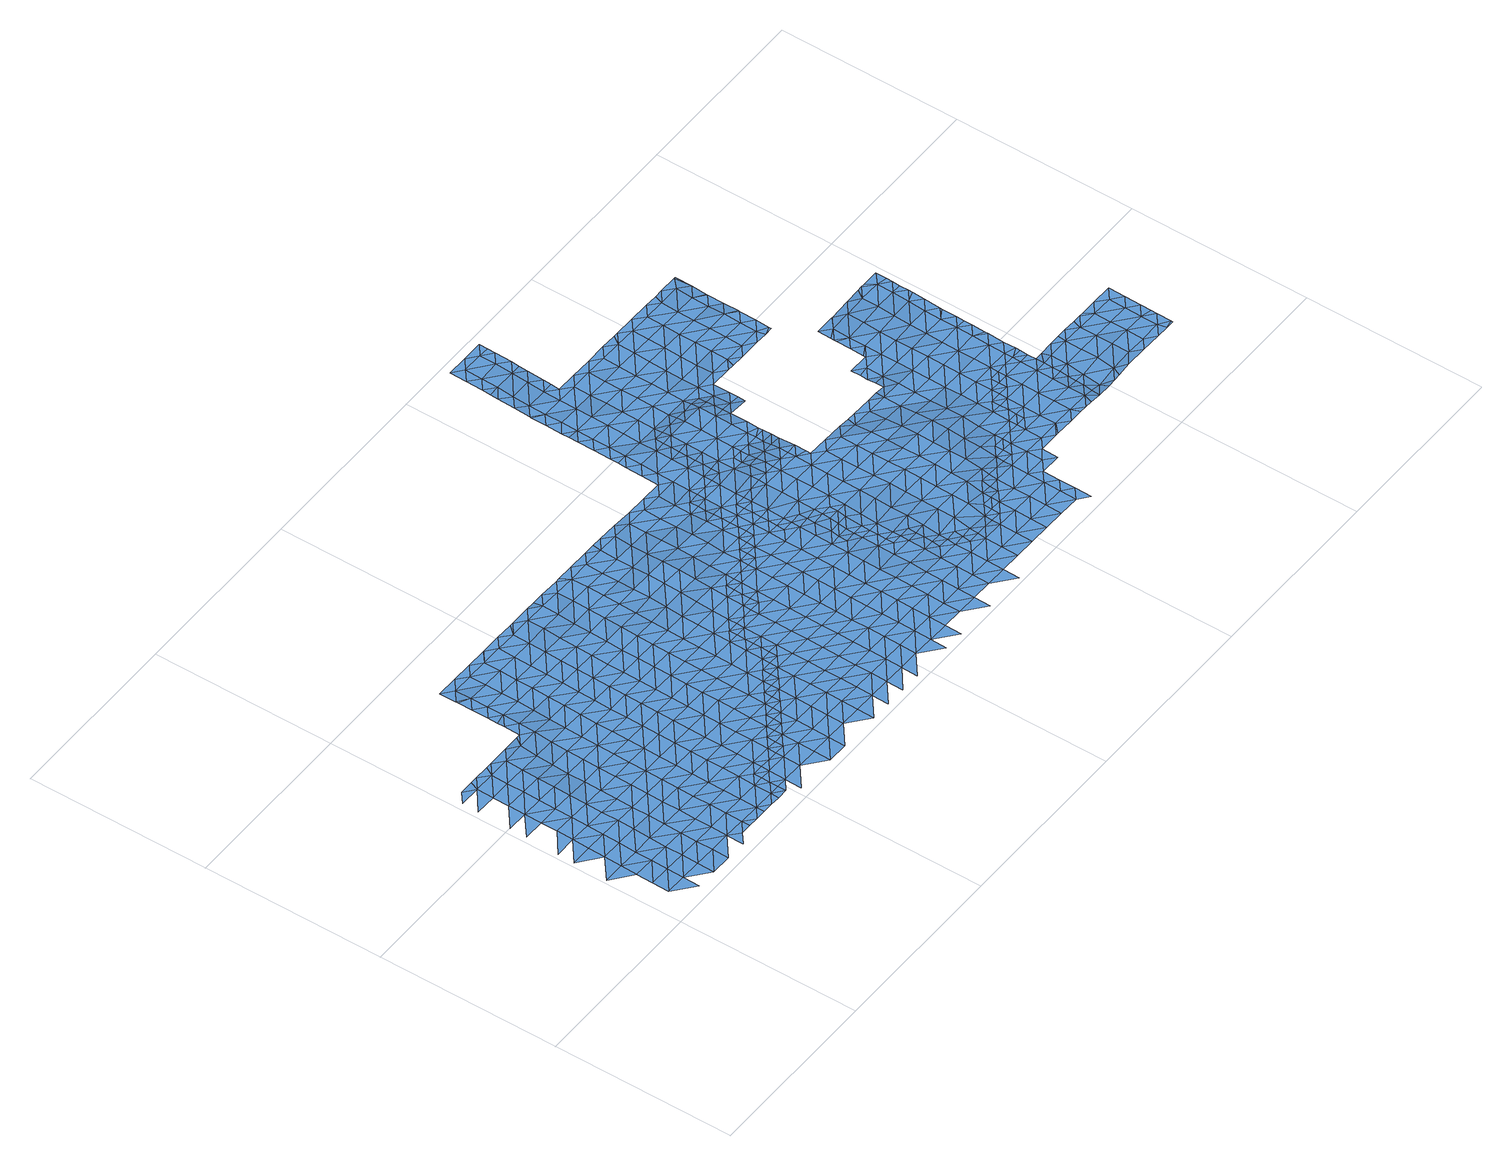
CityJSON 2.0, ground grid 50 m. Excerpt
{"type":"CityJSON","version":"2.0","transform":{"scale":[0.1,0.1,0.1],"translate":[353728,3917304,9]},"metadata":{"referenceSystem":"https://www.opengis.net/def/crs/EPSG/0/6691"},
"CityObjects":{
"waterbody1":{"type":"WaterBody","attributes":{"name":"8","class":"1140","function":"1","WaterBodyRiverFloodingRiskAttribute.description":"4","WaterBodyRiverFloodingRiskAttribute.rankOrg":"1","WaterBodyRiverFloodingRiskAttribute.adminType":"2","WaterBodyRiverFloodingRiskAttribute.scale":"L1"},"geometry":[{"type":"MultiSurface","lod":"1","boundaries":[[[0,1,2]],[[3,4,2]],[[5,6,7]],[[4,0,2]],[[5,7,8]],[[1,9,6]],[[0,9,1]],[[6,9,7]],[[10,8,11]],[[12,10,11]],[[13,8,7]],[[14,7,9]],[[15,11,8]],[[16,12,17]],[[4,18,0]],[[13,7,14]],[[19,4,20]],[[0,21,9]],[[18,4,19]],[[18,21,0]],[[15,8,13]],[[12,11,15]],[[22,17,12]],[[23,24,25]],[[14,9,21]],[[26,19,20]],[[22,24,17]],[[27,12,15]],[[28,25,29]],[[21,30,14]],[[14,31,13]],[[22,12,27]],[[19,32,18]],[[24,33,25]],[[13,34,15]],[[20,35,26]],[[36,21,18]],[[14,30,31]],[[37,38,39]],[[24,22,33]],[[40,41,37]],[[25,42,29]],[[27,15,34]],[[19,26,32]],[[43,42,25]],[[13,31,34]],[[43,25,33]],[[34,44,27]],[[27,45,22]],[[29,46,39]],[[30,21,36]],[[47,40,37]],[[44,45,27]],[[18,32,36]],[[42,46,29]],[[35,48,26]],[[30,49,31]],[[22,50,33]],[[39,51,37]],[[26,48,32]],[[52,43,33]],[[30,36,53]],[[47,37,54]],[[50,22,45]],[[50,52,33]],[[30,53,49]],[[51,39,46]],[[34,55,44]],[[34,31,55]],[[54,37,51]],[[43,56,42]],[[36,32,57]],[[55,31,49]],[[58,45,44]],[[52,56,43]],[[36,59,53]],[[32,48,57]],[[60,48,61]],[[55,58,44]],[[42,62,46]],[[56,62,42]],[[54,51,63]],[[36,57,59]],[[46,64,51]],[[65,66,53]],[[67,55,49]],[[68,45,58]],[[69,48,60]],[[48,70,57]],[[53,59,65]],[[49,53,66]],[[50,45,71]],[[63,51,72]],[[50,73,52]],[[69,70,48]],[[66,67,49]],[[74,69,60]],[[64,46,62]],[[51,64,72]],[[45,68,71]],[[55,75,58]],[[76,65,59]],[[73,50,71]],[[56,52,73]],[[59,57,76]],[[56,77,62]],[[73,77,56]],[[74,78,69]],[[75,55,67]],[[68,58,75]],[[57,70,76]],[[79,71,68]],[[76,80,65]],[[65,81,66]],[[62,82,64]],[[72,64,83]],[[84,79,68]],[[69,85,70]],[[84,68,75]],[[82,62,77]],[[66,86,67]],[[82,87,64]],[[88,76,70]],[[69,78,85]],[[81,86,66]],[[65,80,81]],[[64,87,83]],[[67,89,75]],[[73,71,90]],[[85,78,91]],[[88,70,85]],[[90,71,79]],[[90,92,73]],[[76,93,80]],[[77,73,92]],[[77,94,82]],[[91,95,85]],[[96,81,80]],[[89,67,86]],[[84,75,89]],[[93,76,88]],[[92,94,77]],[[93,96,80]],[[83,87,97]],[[82,98,87]],[[79,84,99]],[[100,88,85]],[[81,101,86]],[[96,101,81]],[[84,89,99]],[[98,102,87]],[[97,87,102]],[[103,100,85]],[[85,95,103]],[[104,89,86]],[[105,106,79]],[[98,82,94]],[[105,79,99]],[[88,107,93]],[[90,106,92]],[[90,79,106]],[[95,108,103]],[[107,96,93]],[[104,86,101]],[[92,109,94]],[[98,110,102]],[[89,111,99]],[[108,112,103]],[[107,88,100]],[[113,102,110]],[[111,105,99]],[[114,101,96]],[[115,98,94]],[[116,89,104]],[[113,117,118]],[[109,92,106]],[[119,100,103]],[[110,117,113]],[[120,119,103]],[[118,117,121]],[[120,103,112]],[[122,114,96]],[[122,96,107]],[[123,104,101]],[[89,116,111]],[[115,94,109]],[[119,124,100]],[[98,125,110]],[[121,126,127]],[[115,125,98]],[[124,128,100]],[[114,123,101]],[[106,105,129]],[[107,100,128]],[[121,117,126]],[[130,109,106]],[[110,131,117]],[[105,111,129]],[[129,132,106]],[[127,133,134]],[[134,133,135]],[[127,126,133]],[[131,110,125]],[[116,104,136]],[[137,138,135]],[[116,139,111]],[[117,140,126]],[[131,140,117]],[[122,107,141]],[[136,104,123]],[[107,128,141]],[[137,135,133]],[[136,139,116]],[[130,106,132]],[[122,142,114]],[[143,141,128]],[[144,133,126]],[[141,142,122]],[[145,125,115]],[[115,109,146]],[[139,147,111]],[[147,132,129]],[[146,109,130]],[[114,148,123]],[[149,138,137]],[[150,131,125]],[[144,126,140]],[[129,111,147]],[[133,151,137]],[[143,152,141]],[[145,115,146]],[[145,150,125]],[[132,153,130]],[[114,142,148]],[[148,154,123]],[[151,133,144]],[[155,149,137]],[[131,156,140]],[[136,123,154]],[[152,157,141]],[[158,142,141]],[[159,146,130]],[[136,160,139]],[[132,147,153]],[[155,137,151]],[[158,148,142]],[[156,131,150]],[[146,161,145]],[[136,154,162]],[[139,163,147]],[[130,153,159]],[[159,161,146]],[[157,152,164]],[[144,140,165]],[[144,166,151]],[[158,141,157]],[[160,163,139]],[[136,162,160]],[[165,140,156]],[[165,166,144]],[[145,167,150]],[[161,167,145]],[[164,168,157]],[[149,155,169]],[[163,170,147]],[[171,156,150]],[[155,151,166]],[[148,158,172]],[[154,148,173]],[[168,174,157]],[[154,175,162]],[[176,158,157]],[[153,147,170]],[[153,177,159]],[[174,176,157]],[[166,178,155]],[[173,148,172]],[[173,175,154]],[[162,175,160]],[[179,161,159]],[[171,150,167]],[[169,155,178]],[[180,172,158]],[[177,153,170]],[[165,156,181]],[[160,182,163]],[[180,158,176]],[[181,156,171]],[[161,183,167]],[[165,184,166]],[[185,170,163]],[[179,159,177]],[[172,186,173]],[[182,160,175]],[[187,184,165]],[[188,169,178]],[[187,165,181]],[[166,184,178]],[[167,189,171]],[[176,190,180]],[[191,177,170]],[[186,172,180]],[[183,161,179]],[[183,189,167]],[[185,163,182]],[[186,192,173]],[[173,193,175]],[[194,181,171]],[[184,195,178]],[[190,196,180]],[[192,193,173]],[[188,178,197]],[[175,198,182]],[[199,186,180]],[[170,185,191]],[[197,178,195]],[[200,199,180]],[[180,196,200]],[[179,177,201]],[[202,183,179]],[[194,171,189]],[[203,185,182]],[[177,191,201]],[[187,181,204]],[[187,205,184]],[[175,193,198]],[[204,181,194]],[[204,205,187]],[[205,195,184]],[[206,197,195]],[[202,179,201]],[[207,186,199]],[[185,208,191]],[[192,186,207]],[[203,182,198]],[[209,210,183]],[[192,211,193]],[[212,201,191]],[[209,183,202]],[[213,194,189]],[[189,183,210]],[[214,206,195]],[[199,215,207]],[[208,185,203]],[[208,212,191]],[[193,216,198]],[[217,202,201]],[[192,207,211]],[[194,213,204]],[[214,195,205]],[[215,218,207]],[[219,203,198]],[[212,217,201]],[[213,189,210]],[[193,211,216]],[[218,220,207]],[[202,221,209]],[[220,222,207]],[[204,223,205]],[[224,208,203]],[[217,221,202]],[[211,207,222]],[[225,206,214]],[[219,198,216]],[[226,223,204]],[[226,204,213]],[[205,227,214]],[[210,209,221]],[[224,203,219]],[[223,227,205]],[[228,212,208]],[[211,229,216]],[[210,230,213]],[[225,214,231]],[[211,222,232]],[[233,228,208]],[[216,229,219]],[[230,210,221]],[[208,224,233]],[[212,234,217]],[[231,214,227]],[[222,235,232]],[[211,232,229]],[[226,213,236]],[[219,237,224]],[[213,230,236]],[[235,238,232]],[[234,212,228]],[[223,226,239]],[[224,240,233]],[[241,231,227]],[[219,229,237]],[[223,242,227]],[[221,217,243]],[[226,236,239]],[[239,242,223]],[[244,245,232]],[[244,232,238]],[[246,228,233]],[[243,217,234]],[[229,232,245]],[[240,224,237]],[[247,236,230]],[[230,221,248]],[[249,241,227]],[[250,234,228]],[[221,243,248]],[[233,240,246]],[[246,250,228]],[[227,242,249]],[[251,252,229]],[[229,245,251]],[[234,253,243]],[[230,248,247]],[[237,229,252]],[[239,236,254]],[[255,241,249]],[[239,256,242]],[[245,257,251]],[[252,258,237]],[[254,236,247]],[[240,237,258]],[[240,259,246]],[[234,250,253]],[[242,260,249]],[[257,261,251]],[[258,259,240]],[[248,243,262]],[[256,239,254]],[[256,260,242]],[[255,249,263]],[[243,253,262]],[[264,265,251]],[[250,246,259]],[[251,261,264]],[[247,248,266]],[[252,251,265]],[[249,260,263]],[[267,253,250]],[[268,258,252]],[[248,262,266]],[[269,268,252]],[[270,267,250]],[[252,265,269]],[[254,247,271]],[[270,250,259]],[[272,262,253]],[[271,247,266]],[[268,273,258]],[[254,274,256]],[[273,275,258]],[[258,275,259]],[[276,263,260]],[[254,271,277]],[[256,278,260]],[[266,262,272]],[[275,279,259]],[[253,267,272]],[[254,277,274]],[[278,276,260]],[[271,266,280]],[[280,266,272]],[[256,274,278]],[[270,259,281]],[[275,282,279]],[[267,270,281]],[[278,283,276]],[[277,271,284]],[[259,279,281]],[[284,271,280]],[[277,285,274]],[[267,286,272]],[[282,287,279]],[[288,267,281]],[[289,283,278]],[[274,290,278]],[[272,291,280]],[[277,284,285]],[[286,267,288]],[[287,292,279]],[[293,281,279]],[[274,285,290]],[[290,294,278]],[[291,272,286]],[[291,295,280]],[[296,292,287]],[[281,297,288]],[[289,278,294]],[[284,280,295]],[[293,279,292]],[[293,297,281]],[[288,297,286]],[[285,298,290]],[[285,284,298]],[[294,299,289]],[[296,300,292]],[[298,284,295]],[[290,301,294]],[[297,302,286]],[[286,303,291]],[[304,305,292]],[[304,292,300]],[[302,303,286]],[[293,292,305]],[[291,306,295]],[[290,298,301]],[[301,307,294]],[[308,309,293]],[[293,309,297]],[[303,306,291]],[[293,305,308]],[[294,307,299]],[[309,310,297]],[[298,295,311]],[[298,312,301]],[[299,307,313]],[[302,297,310]],[[311,295,306]],[[310,314,302]],[[302,315,303]],[[301,316,307]],[[310,309,317]],[[314,315,302]],[[298,311,312]],[[313,307,318]],[[317,319,310]],[[306,303,315]],[[301,312,316]],[[318,307,316]],[[315,320,306]],[[311,306,320]],[[311,321,312]],[[316,322,318]],[[314,310,323]],[[324,315,314]],[[310,319,323]],[[311,320,325]],[[312,326,316]],[[319,327,323]],[[321,311,325]],[[324,314,323]],[[324,328,315]],[[327,329,323]],[[320,315,328]],[[326,312,321]],[[330,325,320]],[[322,316,326]],[[328,331,320]],[[332,324,323]],[[333,332,323]],[[333,323,329]],[[331,330,320]],[[325,330,321]],[[321,334,326]],[[335,324,332]],[[324,336,328]],[[330,334,321]],[[322,326,337]],[[338,335,332]],[[334,339,326]],[[331,328,336]],[[324,335,336]],[[337,326,339]],[[336,340,331]],[[338,341,335]],[[342,334,330]],[[330,331,342]],[[343,336,335]],[[344,343,335]],[[342,331,340]],[[335,341,344]],[[345,339,334]],[[346,337,339]],[[342,345,334]],[[343,347,336]],[[348,340,336]],[[347,348,336]],[[349,346,339]],[[345,349,339]],[[350,351,340]],[[350,340,348]],[[342,340,351]],[[352,353,342]],[[342,353,345]],[[352,342,351]],[[354,346,349]],[[353,355,345]],[[345,356,349]],[[355,356,345]],[[357,355,353]],[[354,349,356]],[[357,358,355]],[[359,360,354]],[[359,354,356]],[[361,362,360]],[[361,360,359]],[[363,359,356]],[[355,358,364]],[[365,364,358]],[[356,355,363]],[[366,367,368]],[[366,362,367]],[[362,361,367]],[[355,364,363]],[[369,361,359]],[[363,370,359]],[[371,368,372]],[[365,373,364]],[[368,367,372]],[[369,367,361]],[[372,374,371]],[[375,376,364]],[[377,371,374]],[[375,364,373]],[[378,372,367]],[[363,364,376]],[[359,370,369]],[[377,379,380]],[[374,379,377]],[[376,381,363]],[[382,370,363]],[[381,382,363]],[[383,380,379]],[[378,367,369]],[[379,384,383]],[[372,385,374]],[[386,387,370]],[[388,383,384]],[[370,382,386]],[[385,379,374]],[[369,370,387]],[[384,389,388]],[[372,378,390]],[[391,378,369]],[[392,389,393]],[[394,391,369]],[[392,388,389]],[[385,372,390]],[[369,387,394]],[[389,395,393]],[[385,396,379]],[[397,393,395]],[[398,390,378]],[[399,400,397]],[[384,401,389]],[[402,378,391]],[[384,379,401]],[[399,397,395]],[[402,398,378]],[[401,379,396]],[[403,404,400]],[[405,402,391]],[[389,406,395]],[[403,400,399]],[[385,390,398]],[[407,396,385]],[[408,404,403]],[[406,389,401]],[[409,399,395]],[[398,407,385]],[[408,410,411]],[[410,408,403]],[[405,412,402]],[[413,409,395]],[[414,401,396]],[[413,395,406]],[[415,416,411]],[[417,403,399]],[[407,418,396]],[[415,411,410]],[[412,419,402]],[[417,410,403]],[[402,420,398]],[[415,421,416]],[[419,420,402]],[[414,396,418]],[[414,422,401]],[[417,399,409]],[[398,420,407]],[[423,415,410]],[[424,419,412]],[[413,406,425]],[[422,425,406]],[[406,401,422]],[[425,426,413]],[[427,409,413]],[[428,418,407]],[[423,410,417]],[[427,413,426]],[[423,429,415]],[[424,430,419]],[[431,428,407]],[[431,407,420]],[[417,409,432]],[[409,427,432]],[[421,415,429]],[[422,433,425]],[[434,420,419]],[[414,418,428]],[[430,434,419]],[[417,435,423]],[[436,417,432]],[[437,422,414]],[[417,436,435]],[[429,438,421]],[[439,431,420]],[[435,440,423]],[[441,437,414]],[[423,440,429]],[[442,434,430]],[[441,414,428]],[[434,439,420]],[[443,428,431]],[[422,437,433]],[[429,440,444]],[[439,443,431]],[[438,429,444]],[[442,445,434]],[[446,441,428]],[[447,448,449]],[[450,447,449]],[[451,439,434]],[[445,451,434]],[[452,433,437]],[[441,453,437]],[[448,454,449]],[[455,450,449]],[[456,450,455]],[[428,443,446]],[[445,456,455]],[[455,451,445]],[[457,443,439]],[[453,441,446]],[[454,458,449]],[[453,459,437]],[[457,446,443]],[[437,459,452]],[[455,449,460]],[[461,439,451]],[[449,458,460]],[[462,451,455]],[[462,455,460]],[[439,461,457]],[[462,463,451]],[[464,459,453]],[[451,465,461]],[[446,457,466]],[[453,446,467]],[[452,459,468]],[[467,446,466]],[[467,464,453]],[[461,469,457]],[[451,463,465]],[[470,466,457]],[[462,471,463]],[[468,459,464]],[[469,461,465]],[[469,470,457]],[[470,467,466]],[[464,472,468]],[[471,473,463]],[[474,464,467]],[[475,473,471]],[[476,467,470]],[[465,463,477]],[[472,464,478]],[[474,467,476]],[[463,473,477]],[[479,470,469]],[[478,464,474]],[[469,465,480]],[[481,473,475]],[[480,465,477]],[[482,476,470]],[[479,469,480]],[[479,482,470]],[[473,483,477]],[[476,482,474]],[[483,473,481]],[[478,474,484]],[[480,477,485]],[[486,479,480]],[[477,483,485]],[[484,474,487]],[[485,486,480]],[[474,482,487]],[[483,481,488]],[[489,482,479]],[[486,489,479]],[[487,490,484]],[[488,491,483]],[[492,487,482]],[[485,483,491]],[[493,486,485]],[[492,482,489]],[[491,493,485]],[[494,489,486]],[[488,495,491]],[[496,487,492]],[[490,487,496]],[[493,494,486]],[[497,491,495]],[[498,492,489]],[[499,497,495]],[[494,498,489]],[[491,500,493]],[[490,496,501]],[[500,491,497]],[[498,502,492]],[[492,503,496]],[[504,494,493]],[[505,501,496]],[[502,503,492]],[[493,500,504]],[[503,505,496]],[[506,507,494]],[[506,494,504]],[[498,494,507]],[[498,508,502]],[[508,498,507]],[[503,509,505]],[[510,503,502]],[[511,502,508]],[[510,502,511]],[[509,503,510]],[[512,509,510]]]}]},
"waterbody2":{"type":"WaterBody","attributes":{"name":"8","class":"1140","function":"1","WaterBodyRiverFloodingRiskAttribute.description":"4","WaterBodyRiverFloodingRiskAttribute.rankOrg":"2","WaterBodyRiverFloodingRiskAttribute.adminType":"2","WaterBodyRiverFloodingRiskAttribute.scale":"L1"},"geometry":[{"type":"MultiSurface","lod":"1","boundaries":[[[513,119,120]],[[120,112,513]],[[513,514,119]],[[514,128,124]],[[124,119,514]],[[515,513,516]],[[143,128,514]],[[514,152,143]],[[514,513,517]],[[513,515,517]],[[152,514,517]],[[164,152,517]],[[515,518,517]],[[517,168,164]],[[519,518,515]],[[518,168,517]],[[515,520,519]],[[521,519,520]],[[518,522,168]],[[174,522,176]],[[174,168,522]],[[521,518,519]],[[190,176,522]],[[520,523,521]],[[518,524,522]],[[190,522,196]],[[518,521,524]],[[522,525,196]],[[522,524,525]],[[526,524,521]],[[521,523,527]],[[200,528,199]],[[200,196,528]],[[196,525,528]],[[524,529,525]],[[215,199,528]],[[521,527,526]],[[529,524,526]],[[215,528,218]],[[530,218,528]],[[528,525,530]],[[530,525,529]],[[531,532,527]],[[527,533,526]],[[532,533,527]],[[530,534,218]],[[220,218,534]],[[222,220,534]],[[529,526,535]],[[235,222,534]],[[535,526,533]],[[530,529,535]],[[531,536,532]],[[235,534,238]],[[537,530,535]],[[534,530,538]],[[533,532,536]],[[530,537,538]],[[238,534,538]],[[535,533,539]],[[540,537,535]],[[539,533,536]],[[541,238,538]],[[244,238,541]],[[245,244,541]],[[542,538,537]],[[540,535,539]],[[543,544,536]],[[257,245,541]],[[536,545,539]],[[537,540,542]],[[541,538,546]],[[539,545,540]],[[257,541,261]],[[546,538,542]],[[547,261,541]],[[536,544,545]],[[547,541,546]],[[542,540,548]],[[542,549,546]],[[547,550,261]],[[551,552,544]],[[540,545,548]],[[264,261,550]],[[265,264,550]],[[542,548,549]],[[553,268,269]],[[549,554,546]],[[269,265,553]],[[555,548,545]],[[265,550,553]],[[547,546,554]],[[553,556,268]],[[545,544,555]],[[273,556,275]],[[273,268,556]],[[550,547,557]],[[544,552,555]],[[557,547,554]],[[550,558,553]],[[557,558,550]],[[282,275,556]],[[549,548,559]],[[560,554,549]],[[561,556,553]],[[562,563,552]],[[548,555,559]],[[559,560,549]],[[556,287,282]],[[561,553,558]],[[552,564,555]],[[565,287,556]],[[563,564,552]],[[557,554,566]],[[567,559,555]],[[557,568,558]],[[565,556,561]],[[554,560,566]],[[569,560,559]],[[568,557,566]],[[296,287,565]],[[569,566,560]],[[561,558,570]],[[571,565,561]],[[555,564,567]],[[570,558,568]],[[570,571,561]],[[300,296,565]],[[569,559,567]],[[566,572,568]],[[568,573,570]],[[563,574,575]],[[576,565,571]],[[564,563,577]],[[566,569,572]],[[300,565,576]],[[572,573,568]],[[567,564,577]],[[563,575,577]],[[578,300,576]],[[304,300,578]],[[569,567,579]],[[305,304,578]],[[571,570,580]],[[580,570,573]],[[581,576,571]],[[567,577,579]],[[580,582,571]],[[308,305,583]],[[572,569,584]],[[305,578,583]],[[309,308,583]],[[585,577,575]],[[584,569,579]],[[572,586,573]],[[317,309,583]],[[587,585,575]],[[581,571,582]],[[578,576,581]],[[588,579,577]],[[575,589,587]],[[572,584,590]],[[586,572,590]],[[586,591,573]],[[592,593,578]],[[317,583,319]],[[592,578,581]],[[580,573,591]],[[580,594,582]],[[583,578,593]],[[588,577,585]],[[588,595,579]],[[591,594,580]],[[583,593,319]],[[596,581,582]],[[584,579,595]],[[597,585,587]],[[595,598,584]],[[590,598,586]],[[581,596,592]],[[590,584,598]],[[327,319,593]],[[599,591,586]],[[596,582,594]],[[600,588,585]],[[592,601,593]],[[329,327,593]],[[588,600,595]],[[599,586,598]],[[585,597,602]],[[601,592,596]],[[591,603,594]],[[603,596,594]],[[585,602,600]],[[593,604,329]],[[605,591,599]],[[593,601,604]],[[598,595,606]],[[603,591,605]],[[606,595,600]],[[598,607,599]],[[608,332,333]],[[333,329,608]],[[602,597,609]],[[329,604,608]],[[601,596,610]],[[611,604,601]],[[607,598,606]],[[597,612,609]],[[610,596,603]],[[599,613,605]],[[610,611,601]],[[338,332,608]],[[614,606,600]],[[615,613,599]],[[616,608,604]],[[615,599,607]],[[602,609,617]],[[600,602,614]],[[605,618,603]],[[611,616,604]],[[341,338,608]],[[613,618,605]],[[618,610,603]],[[602,617,614]],[[606,619,607]],[[619,606,614]],[[608,620,341]],[[610,621,611]],[[608,616,620]],[[617,609,622]],[[615,607,623]],[[624,613,615]],[[621,610,618]],[[607,619,623]],[[625,343,344]],[[611,626,616]],[[344,341,625]],[[616,627,620]],[[341,620,625]],[[614,628,619]],[[629,615,623]],[[613,624,618]],[[617,622,630]],[[614,617,628]],[[625,631,343]],[[611,621,632]],[[631,348,347]],[[347,343,631]],[[633,623,619]],[[634,635,620]],[[620,635,625]],[[617,630,628]],[[616,626,627]],[[615,629,624]],[[620,627,634]],[[621,618,636]],[[611,632,626]],[[637,632,621]],[[638,348,631]],[[350,348,638]],[[639,629,623]],[[640,637,621]],[[640,621,636]],[[641,642,625]],[[625,642,631]],[[633,619,628]],[[351,350,638]],[[641,625,635]],[[636,618,643]],[[618,624,643]],[[644,627,626]],[[645,353,352]],[[646,626,632]],[[630,622,647]],[[629,648,624]],[[642,649,631]],[[645,351,638]],[[352,351,645]],[[650,628,630]],[[649,651,631]],[[631,651,638]],[[646,632,637]],[[622,652,647]],[[623,633,639]],[[653,644,626]],[[654,636,643]],[[646,653,626]],[[357,353,645]],[[655,656,624]],[[624,656,643]],[[629,657,648]],[[655,624,648]],[[658,630,647]],[[657,629,639]],[[659,646,637]],[[653,660,644]],[[651,661,638]],[[662,654,643]],[[663,639,633]],[[638,664,645]],[[633,628,650]],[[659,637,665]],[[630,658,650]],[[643,656,662]],[[666,663,633]],[[357,645,358]],[[667,648,657]],[[668,646,659]],[[654,662,669]],[[664,358,645]],[[670,658,647]],[[671,672,639]],[[639,672,657]],[[671,639,663]],[[665,673,659]],[[651,674,661]],[[664,638,661]],[[675,667,657]],[[633,650,666]],[[673,668,659]],[[672,675,657]],[[676,650,658]],[[665,677,673]],[[674,678,661]],[[679,663,666]],[[680,667,675]],[[681,668,673]],[[365,358,664]],[[682,658,670]],[[666,650,683]],[[684,679,666]],[[685,661,678]],[[661,686,664]],[[373,365,664]],[[676,658,682]],[[666,683,684]],[[683,650,676]],[[685,686,661]],[[679,684,687]],[[688,682,670]],[[685,678,689]],[[690,683,676]],[[373,664,686]],[[689,691,685]],[[682,692,676]],[[693,690,676]],[[694,692,682]],[[695,373,686]],[[375,373,695]],[[694,682,688]],[[685,696,686]],[[376,375,695]],[[695,697,376]],[[685,691,696]],[[697,382,381]],[[676,692,693]],[[381,376,697]],[[698,699,686]],[[698,686,696]],[[695,686,699]],[[691,700,696]],[[386,382,701]],[[688,702,694]],[[691,703,700]],[[382,697,701]],[[387,386,701]],[[704,693,692]],[[705,697,695]],[[706,696,700]],[[707,391,394]],[[394,387,707]],[[708,692,694]],[[703,709,700]],[[387,701,707]],[[695,699,710]],[[700,711,706]],[[405,391,707]],[[704,692,712]],[[713,694,702]],[[710,699,714]],[[705,695,710]],[[701,697,705]],[[711,700,709]],[[715,707,701]],[[692,708,712]],[[707,412,405]],[[694,713,708]],[[714,716,710]],[[717,711,709]],[[718,713,702]],[[719,412,707]],[[701,705,715]],[[715,719,707]],[[717,709,720]],[[721,722,723]],[[723,712,724]],[[712,708,724]],[[725,711,717]],[[726,710,716]],[[720,727,717]],[[721,723,724]],[[705,710,726]],[[726,728,705]],[[705,729,715]],[[424,412,719]],[[730,713,718]],[[726,716,731]],[[708,713,732]],[[733,721,724]],[[725,717,734]],[[717,727,734]],[[732,713,730]],[[724,708,732]],[[719,430,424]],[[735,733,724]],[[731,736,726]],[[729,737,715]],[[705,728,729]],[[738,736,731]],[[739,730,718]],[[737,430,719]],[[719,715,737]],[[740,728,726]],[[735,724,732]],[[736,740,726]],[[741,732,730]],[[740,448,728]],[[735,742,733]],[[728,448,729]],[[742,743,744]],[[739,745,730]],[[744,733,742]],[[442,430,737]],[[447,450,729]],[[746,743,742]],[[729,448,447]],[[737,729,450]],[[456,442,737]],[[741,730,745]],[[735,732,741]],[[747,742,735]],[[456,737,450]],[[748,749,739]],[[456,445,442]],[[739,749,745]],[[750,747,735]],[[746,742,751]],[[735,741,750]],[[752,741,745]],[[742,747,751]],[[752,745,749]],[[753,741,752]],[[750,741,753]],[[754,751,747]],[[755,747,750]],[[756,754,747]],[[750,753,757]],[[747,755,756]],[[750,757,755]],[[753,758,757]],[[759,756,760]],[[758,761,757]],[[757,761,755]],[[756,755,760]],[[762,759,763]],[[763,759,760]],[[764,760,755]],[[764,755,761]],[[760,765,763]],[[760,766,765]],[[761,767,764]],[[760,764,766]],[[768,765,766]],[[764,769,766]],[[770,769,767]],[[764,767,769]],[[768,766,771]],[[772,771,766]],[[773,769,770]],[[772,766,769]],[[772,774,771]],[[775,774,776]],[[775,771,774]],[[773,777,769]],[[769,777,772]],[[774,778,776]],[[779,778,780]],[[779,776,778]],[[772,781,774]],[[782,780,778]],[[773,783,777]],[[784,772,777]],[[774,785,778]],[[778,786,782]],[[781,772,784]],[[787,777,783]],[[785,786,778]],[[788,784,777]],[[774,781,785]],[[777,787,788]],[[789,788,787]],[[785,790,786]],[[788,791,784]],[[792,793,794]],[[794,786,790]],[[781,784,791]],[[792,794,790]],[[781,795,785]],[[796,788,789]],[[797,795,781]],[[795,790,785]],[[797,781,791]],[[798,792,790]],[[799,800,788]],[[788,800,791]],[[799,788,796]],[[795,801,790]],[[800,802,791]],[[802,803,791]],[[797,791,803]],[[798,790,801]],[[804,795,797]],[[805,804,797]],[[805,797,803]],[[806,798,801]],[[807,801,795]],[[808,807,795]],[[808,795,804]],[[807,809,801]],[[806,801,809]],[[806,809,810]]]}]},
"waterbody3":{"type":"WaterBody","attributes":{"name":"8","class":"1140","function":"1","WaterBodyRiverFloodingRiskAttribute.description":"4","WaterBodyRiverFloodingRiskAttribute.rankOrg":"1","WaterBodyRiverFloodingRiskAttribute.adminType":"2","WaterBodyRiverFloodingRiskAttribute.scale":"L1"},"geometry":[{"type":"MultiSurface","lod":"1","boundaries":[[[627,644,634]],[[634,811,635]],[[634,644,811]],[[640,636,654]],[[665,637,640]],[[641,812,642]],[[812,635,811]],[[641,635,812]],[[644,660,811]],[[640,654,813]],[[665,640,813]],[[812,814,642]],[[649,814,651]],[[649,642,814]],[[648,667,655]],[[668,653,646]],[[654,669,813]],[[660,815,811]],[[655,816,656]],[[677,665,813]],[[674,651,814]],[[660,653,817]],[[655,667,816]],[[812,811,815]],[[653,668,817]],[[817,815,660]],[[818,669,662]],[[813,669,677]],[[819,814,812]],[[662,656,818]],[[815,820,812]],[[678,674,814]],[[679,671,663]],[[656,816,818]],[[667,680,816]],[[668,681,817]],[[671,821,672]],[[669,822,677]],[[669,818,822]],[[823,818,816]],[[671,679,821]],[[824,815,817]],[[821,825,672]],[[819,812,820]],[[826,681,673]],[[823,816,680]],[[675,672,825]],[[678,814,819]],[[824,817,681]],[[673,677,826]],[[680,675,825]],[[679,687,821]],[[677,822,826]],[[827,822,818]],[[823,828,818]],[[823,680,825]],[[815,829,820]],[[824,681,826]],[[689,678,819]],[[828,827,818]],[[684,683,690]],[[830,687,684]],[[822,831,826]],[[815,824,832]],[[684,690,830]],[[821,687,833]],[[827,831,822]],[[831,824,826]],[[825,834,823]],[[689,819,691]],[[815,832,829]],[[825,821,834]],[[819,820,835]],[[687,830,833]],[[690,693,830]],[[834,821,833]],[[835,820,829]],[[819,835,691]],[[823,836,828]],[[824,837,832]],[[838,833,830]],[[838,830,693]],[[823,834,836]],[[824,831,839]],[[703,691,835]],[[840,841,828]],[[842,834,833]],[[843,835,829]],[[827,841,831]],[[824,839,837]],[[828,836,840]],[[827,828,841]],[[829,832,843]],[[709,703,835]],[[693,704,838]],[[844,842,833]],[[845,839,831]],[[844,833,838]],[[843,832,837]],[[843,846,835]],[[704,712,838]],[[836,834,842]],[[847,837,839]],[[722,844,838]],[[831,841,845]],[[709,835,846]],[[723,722,838]],[[838,712,723]],[[848,836,842]],[[849,841,840]],[[850,839,845]],[[837,847,843]],[[840,836,851]],[[720,709,846]],[[852,846,843]],[[851,836,848]],[[841,849,845]],[[839,850,847]],[[853,844,722]],[[844,854,842]],[[855,852,843]],[[854,848,842]],[[856,846,852]],[[840,851,849]],[[720,846,727]],[[727,846,856]],[[843,847,855]],[[853,722,721]],[[854,844,853]],[[857,847,850]],[[845,849,858]],[[850,845,859]],[[721,733,853]],[[860,852,855]],[[861,848,854]],[[845,858,859]],[[851,848,862]],[[733,744,853]],[[744,743,853]],[[862,848,861]],[[849,851,862]],[[857,850,859]],[[855,847,857]],[[854,853,743]],[[863,860,855]],[[857,863,855]],[[858,849,864]],[[854,865,861]],[[864,849,862]],[[858,866,859]],[[854,743,865]],[[746,865,743]],[[858,864,866]],[[857,859,867]],[[868,860,863]],[[869,861,865]],[[857,870,863]],[[862,861,871]],[[859,866,867]],[[746,751,865]],[[864,862,871]],[[861,869,871]],[[870,857,867]],[[864,872,866]],[[870,873,863]],[[874,872,864]],[[863,873,868]],[[865,875,869]],[[874,864,871]],[[866,872,867]],[[865,751,875]],[[873,876,868]],[[751,754,875]],[[870,867,877]],[[878,873,870]],[[869,875,879]],[[871,869,880]],[[867,872,877]],[[754,756,875]],[[869,879,880]],[[881,872,874]],[[878,870,877]],[[876,873,882]],[[874,871,883]],[[759,762,875]],[[759,875,756]],[[883,871,880]],[[879,875,762]],[[884,873,878]],[[882,873,884]],[[881,874,883]],[[877,872,881]],[[880,879,885]],[[879,762,885]],[[886,884,878]],[[887,882,884]],[[888,883,880]],[[877,881,889]],[[878,877,886]],[[885,762,763]],[[883,888,881]],[[877,889,886]],[[880,885,890]],[[763,765,885]],[[880,890,888]],[[881,891,889]],[[892,884,886]],[[887,884,892]],[[888,891,881]],[[765,893,885]],[[885,893,890]],[[892,894,887]],[[891,895,889]],[[896,888,890]],[[886,889,895]],[[886,897,892]],[[892,898,894]],[[765,768,893]],[[888,899,891]],[[890,893,896]],[[886,895,897]],[[897,900,892]],[[768,775,893]],[[892,900,898]],[[771,775,768]],[[888,896,899]],[[899,901,891]],[[891,902,895]],[[775,776,893]],[[893,776,896]],[[895,902,897]],[[776,779,896]],[[903,904,905]],[[903,898,904]],[[779,780,896]],[[896,780,899]],[[898,900,904]],[[906,907,905]],[[891,901,902]],[[908,907,906]],[[905,904,906]],[[909,910,897]],[[780,911,899]],[[900,910,904]],[[897,902,909]],[[900,897,910]],[[901,899,912]],[[910,913,904]],[[904,914,906]],[[908,906,915]],[[780,782,911]],[[912,899,911]],[[912,916,901]],[[902,901,916]],[[914,915,906]],[[902,917,909]],[[782,786,911]],[[904,913,914]],[[786,794,911]],[[793,912,911]],[[794,793,911]],[[917,902,916]],[[910,909,918]],[[919,915,920]],[[920,915,914]],[[921,919,920]],[[918,909,917]],[[912,922,916]],[[923,924,921]],[[922,912,793]],[[913,910,925]],[[913,926,914]],[[924,923,927]],[[923,921,920]],[[925,926,913]],[[927,928,929]],[[910,918,925]],[[923,928,927]],[[922,930,916]],[[916,931,917]],[[914,932,920]],[[793,792,922]],[[933,929,928]],[[931,918,917]],[[926,932,914]],[[932,923,920]],[[792,798,922]],[[934,925,918]],[[916,930,931]],[[932,935,923]],[[923,936,928]],[[933,928,937]],[[934,918,931]],[[925,938,926]],[[939,922,798]],[[934,938,925]],[[936,940,928]],[[937,928,940]],[[941,932,926]],[[930,942,931]],[[923,935,936]],[[930,922,942]],[[939,798,806]],[[943,935,932]],[[922,939,942]],[[944,934,931]],[[942,945,931]],[[926,938,941]],[[941,943,932]],[[806,946,939]],[[947,940,936]],[[934,944,938]],[[946,806,810]],[[946,948,939]],[[939,948,942]],[[936,935,949]],[[931,945,944]],[[935,943,949]],[[948,950,942]],[[945,942,950]],[[938,944,951]],[[947,936,952]],[[941,938,953]],[[941,954,943]],[[936,949,952]],[[955,956,945]],[[945,956,944]],[[955,945,950]],[[953,938,951]],[[943,957,949]],[[944,958,951]],[[959,944,956]],[[941,953,954]],[[947,952,960]],[[944,959,958]],[[949,961,952]],[[962,953,951]],[[958,963,951]],[[964,960,952]],[[963,962,951]],[[957,943,954]],[[961,964,952]],[[953,965,954]],[[949,957,961]],[[953,962,965]],[[966,957,954]],[[967,954,965]],[[964,961,968]],[[954,967,966]],[[966,969,957]],[[970,961,957]],[[969,970,957]],[[968,961,971]],[[972,961,970]],[[961,972,971]]]}]},
"waterbody4":{"type":"WaterBody","attributes":{"name":"8","class":"1140","function":"1","WaterBodyRiverFloodingRiskAttribute.description":"4","WaterBodyRiverFloodingRiskAttribute.rankOrg":"1","WaterBodyRiverFloodingRiskAttribute.adminType":"2","WaterBodyRiverFloodingRiskAttribute.scale":"L1"},"geometry":[{"type":"MultiSurface","lod":"1","boundaries":[[[716,714,973]],[[714,698,973]],[[699,698,714]],[[698,706,973]],[[696,706,698]],[[731,716,974]],[[975,738,974]],[[738,731,974]],[[716,711,974]],[[706,711,973]],[[711,716,973]],[[725,975,974]],[[975,725,734]],[[725,974,711]]]}]},
"waterbody5":{"type":"WaterBody","attributes":{"name":"8","class":"1140","function":"1","WaterBodyRiverFloodingRiskAttribute.description":"4","WaterBodyRiverFloodingRiskAttribute.rankOrg":"1","WaterBodyRiverFloodingRiskAttribute.adminType":"2","WaterBodyRiverFloodingRiskAttribute.scale":"L1"},"geometry":[{"type":"MultiSurface","lod":"1","boundaries":[[[976,977,978]],[[796,978,977]],[[979,980,981]],[[982,983,984]],[[985,982,986]],[[979,987,985]],[[988,989,990]],[[991,988,992]],[[993,987,979]],[[994,995,992]],[[996,981,980]],[[997,982,984]],[[997,998,999]],[[997,999,982]],[[986,982,999]],[[1000,985,986]],[[1001,985,1000]],[[979,985,1001]],[[981,993,979]],[[993,981,1002]],[[1003,993,1002]],[[993,1003,994]],[[992,993,994]],[[993,992,987]],[[988,987,992]],[[979,1001,980]],[[1004,1005,976]],[[799,796,977]],[[1006,1007,1008]],[[990,989,1006]],[[802,800,1009]],[[1010,1011,1012]],[[1012,1011,808]],[[807,808,1011]],[[977,1009,800]],[[805,803,1013]],[[1013,803,1009]],[[1014,1013,1009]],[[1014,1015,1013]],[[1014,988,1015]],[[1014,989,988]],[[1005,989,1014]],[[1005,1006,989]],[[1006,1005,1007]],[[1007,1005,1004]],[[1015,988,991]],[[1015,991,1013]],[[1013,991,1012]],[[977,1005,1009]],[[1013,804,805]],[[1012,808,804]],[[1012,991,1010]],[[991,1016,1010]],[[1016,991,1017]],[[991,992,1017]],[[995,1017,992]],[[1005,977,976]],[[803,802,1009]],[[1012,804,1013]],[[799,977,800]],[[1005,1014,1009]],[[990,987,988]],[[987,990,985]],[[985,990,982]],[[982,990,983]],[[983,990,1006]],[[983,1006,1008]],[[983,1008,984]],[[1002,981,996]]]}]}
},
"vertices":[
[114,119,19],[57,120,19],[56,74,19],[112,27,19],[113,73,19],[2,213,19],[58,166,19],[59,212,19],[59,259,21],[115,165,19],[3,306,20],[60,305,22],[61,351,23],[116,258,21],[115,211,19],[117,304,21],[4,352,21],[62,397,23],[171,118,19],[170,72,19],[169,26,19],[171,164,19],[118,396,22],[6,444,22],[62,443,23],[63,490,23],[227,71,19],[118,350,22],[6,491,22],[64,536,23],[172,211,19],[173,257,21],[227,117,19],[119,443,22],[174,303,21],[226,25,19],[228,163,19],[65,628,22],[8,583,22],[65,582,22],[37,652,22],[9,629,22],[121,535,23],[120,489,23],[174,349,21],[175,395,21],[121,581,22],[75,651,22],[283,70,19],[230,256,19],[176,442,21],[122,627,22],[177,488,21],[229,210,19],[94,651,22],[230,302,19],[177,534,22],[284,116,19],[231,348,19],[285,162,19],[311,46,19],[283,24,19],[178,580,22],[135,650,23],[179,626,23],[286,209,19],[286,255,19],[287,301,19],[232,394,19],[340,69,19],[341,115,19],[233,441,18],[151,650,23],[233,487,18],[340,46,19],[288,347,19],[342,162,19],[234,533,19],[368,46,19],[289,440,19],[342,208,19],[343,254,19],[235,579,22],[208,649,24],[289,394,19],[397,68,19],[344,300,19],[236,626,26],[398,114,19],[345,346,19],[290,486,19],[397,45,19],[291,532,20],[398,161,19],[292,578,22],[425,45,19],[399,207,19],[252,648,26],[292,625,26],[345,393,19],[454,113,19],[400,253,19],[264,648,26],[454,67,19],[401,299,19],[346,439,19],[347,485,19],[455,160,19],[453,44,19],[348,531,20],[293,671,27],[402,392,19],[482,44,19],[265,694,27],[457,252,19],[348,578,21],[401,346,19],[294,717,27],[265,712,26],[482,90,19],[482,67,19],[266,741,26],[456,206,19],[457,298,19],[483,113,19],[349,624,22],[295,763,26],[267,787,25],[483,136,19],[403,438,19],[404,530,19],[350,670,24],[404,484,19],[295,810,25],[267,826,24],[267,833,23],[458,345,19],[296,856,23],[268,879,23],[459,391,19],[351,716,25],[512,159,19],[513,205,19],[512,136,19],[351,762,25],[406,623,21],[405,577,20],[460,437,19],[514,251,19],[325,878,23],[407,669,22],[352,809,24],[540,135,19],[461,483,19],[514,297,19],[353,855,23],[408,715,23],[569,158,19],[570,204,19],[461,529,19],[516,390,19],[462,576,19],[515,344,19],[517,436,19],[568,135,19],[408,761,23],[409,808,24],[463,622,20],[597,134,19],[382,877,23],[517,482,19],[464,668,21],[570,250,19],[571,297,19],[597,157,19],[572,343,19],[598,181,19],[518,529,19],[410,854,23],[519,575,19],[626,203,19],[464,714,22],[573,389,19],[520,621,19],[466,807,22],[573,435,19],[627,249,19],[465,761,22],[437,877,23],[520,667,20],[626,180,19],[574,481,19],[628,296,19],[629,342,19],[521,713,21],[467,853,23],[654,180,19],[439,877,23],[629,388,19],[655,226,19],[655,203,19],[575,528,19],[576,574,19],[630,434,19],[522,760,22],[523,806,22],[495,876,23],[684,248,19],[631,480,19],[576,620,19],[577,666,20],[685,295,19],[632,527,19],[578,712,21],[523,852,23],[683,225,19],[685,341,19],[632,573,19],[712,225,19],[686,387,19],[712,248,19],[633,619,19],[713,271,19],[579,805,25],[687,433,19],[542,875,24],[579,759,22],[580,851,25],[688,526,19],[742,340,19],[634,665,20],[552,875,24],[741,294,19],[688,480,19],[689,572,19],[741,271,19],[635,712,21],[743,386,19],[769,270,19],[635,758,23],[744,432,19],[609,874,25],[636,804,26],[690,618,19],[770,293,19],[770,316,19],[744,479,19],[691,711,23],[691,664,21],[637,850,25],[745,525,19],[799,339,19],[800,385,19],[746,571,19],[692,757,24],[634,873,24],[693,803,23],[798,316,19],[800,431,19],[801,478,19],[694,849,23],[827,315,19],[747,617,20],[666,873,24],[827,339,19],[828,362,19],[747,663,23],[803,570,20],[828,408,19],[828,385,19],[802,524,19],[748,710,24],[803,616,23],[829,431,19],[750,802,23],[829,454,19],[722,872,22],[749,756,24],[750,848,22],[858,477,19],[804,663,26],[859,523,19],[858,454,19],[735,872,23],[805,709,25],[806,755,23],[860,615,25],[886,453,19],[859,569,21],[779,871,23],[806,801,23],[861,662,26],[915,476,19],[915,522,19],[807,847,24],[862,708,26],[914,453,19],[916,568,21],[862,754,24],[836,870,24],[943,452,19],[863,800,23],[917,614,24],[918,661,25],[943,475,19],[943,498,19],[918,707,25],[864,846,24],[944,522,19],[944,545,20],[973,567,19],[919,753,23],[920,799,21],[868,870,24],[974,614,20],[974,660,22],[921,846,23],[973,544,19],[893,869,24],[1001,544,19],[975,706,22],[977,798,19],[949,868,22],[1030,566,19],[1030,613,19],[976,752,21],[977,845,20],[1029,543,19],[1031,659,22],[1058,543,19],[1033,751,18],[1032,705,21],[1058,589,19],[1058,566,19],[1033,797,18],[1087,612,19],[1088,658,19],[1006,867,19],[1087,589,19],[1034,844,19],[1089,704,19],[1115,588,19],[1089,750,16],[1116,634,19],[1116,611,19],[1090,797,16],[1063,866,18],[1116,657,19],[1117,681,19],[1091,843,18],[1117,704,19],[1117,727,17],[1118,750,17],[1118,773,17],[1120,865,19],[1147,796,19],[1148,842,19],[1147,773,19],[1175,772,19],[1148,888,19],[1120,912,20],[1149,934,21],[1121,958,21],[1205,841,19],[1204,795,19],[1203,772,19],[1122,981,21],[1150,981,21],[1122,1004,21],[1206,933,19],[1205,887,19],[1123,1050,20],[1151,1027,21],[1232,771,21],[1152,1073,20],[1232,794,21],[1233,817,21],[1123,1097,21],[1207,980,18],[1152,1119,21],[1124,1122,20],[1233,840,21],[1233,864,21],[1124,1143,20],[1153,1165,20],[1208,1072,20],[1234,887,21],[1234,910,21],[1125,1189,19],[1154,1212,18],[1208,1026,19],[1235,956,21],[1126,1232,19],[1126,1235,19],[1234,933,21],[1155,1258,19],[1209,1118,21],[1127,1281,21],[1264,1025,18],[1155,1304,22],[1127,1328,23],[1210,1164,19],[1264,979,18],[1156,1350,24],[1128,1349,24],[1263,956,21],[1211,1211,18],[1265,1071,19],[1128,1374,25],[1212,1303,22],[1157,1396,25],[1129,1420,25],[1292,955,21],[1211,1257,20],[1267,1164,17],[1158,1443,26],[1130,1466,26],[1213,1349,25],[1266,1117,18],[1320,978,18],[1321,1024,18],[1186,1465,26],[1267,1210,18],[1214,1396,27],[1320,955,21],[1239,1233,19],[1240,1257,20],[1240,1280,21],[1323,1116,17],[1214,1442,27],[1348,954,21],[1322,1070,18],[1241,1326,24],[1296,1232,18],[1377,977,18],[1242,1372,26],[1241,1348,25],[1324,1209,19],[1243,1464,27],[1378,1023,18],[1242,1418,27],[1323,1163,17],[1377,954,21],[1379,1069,18],[1243,1440,27],[1405,953,17],[1379,1115,17],[1404,884,22],[1404,861,22],[1432,883,19],[1404,907,22],[1434,976,16],[1353,1231,19],[1380,1162,18],[1460,860,19],[1433,930,16],[1405,930,20],[1435,1068,16],[1461,881,18],[1381,1208,19],[1461,906,18],[1435,1022,15],[1462,952,17],[1491,975,18],[1438,1207,18],[1491,1021,15],[1436,1115,17],[1437,1161,18],[1410,1231,19],[1492,1067,16],[1493,1114,17],[1519,951,18],[1454,1230,18],[1547,974,17],[1494,1206,18],[1539,951,17],[1494,1160,17],[1548,1020,16],[1466,1230,18],[1550,1113,15],[1549,1066,16],[1575,950,16],[1550,1159,17],[1604,973,15],[1523,1229,18],[1605,1019,16],[1606,1066,16],[1551,1205,18],[1632,950,16],[1606,1112,15],[1580,1228,18],[1661,972,16],[1607,1158,16],[1662,1018,17],[1662,1065,18],[1666,949,16],[1608,1204,18],[1689,956,16],[1663,1111,15],[1689,949,16],[1690,995,17],[1615,1227,18],[1664,1157,16],[1665,1203,19],[1690,1041,18],[1637,1227,19],[1691,1045,17],[1691,1087,16],[1692,1134,15],[1688,1226,19],[1693,1180,17],[1692,1137,15],[1693,1226,19],
[511,66,19],[511,113,19],[567,65,19],[510,20,19],[568,112,19],[625,111,19],[624,65,19],[623,18,19],[681,64,19],[626,157,19],[680,17,19],[682,110,19],[682,156,19],[738,109,19],[738,63,19],[683,202,19],[739,155,19],[740,201,19],[794,16,19],[794,62,19],[795,108,19],[741,248,19],[796,154,19],[851,61,19],[797,200,19],[797,247,19],[852,107,19],[853,153,19],[798,293,19],[853,199,19],[850,15,19],[908,60,19],[909,106,19],[854,246,19],[855,292,19],[909,152,19],[910,199,19],[856,338,19],[907,14,19],[965,59,19],[856,384,19],[911,245,19],[965,105,19],[857,431,19],[912,291,19],[912,337,19],[966,151,19],[967,198,19],[913,383,19],[964,13,19],[1021,58,19],[1022,104,19],[914,430,19],[968,244,19],[1023,150,19],[968,290,19],[1024,197,19],[969,336,19],[970,382,19],[1024,243,19],[1025,289,19],[1077,11,19],[1078,57,19],[971,429,19],[1079,103,19],[971,475,19],[1080,150,19],[1026,335,19],[1027,428,19],[1027,382,19],[972,521,19],[1080,196,19],[1136,102,19],[1082,288,19],[1135,56,19],[1136,149,19],[1134,10,19],[1081,242,19],[1083,334,19],[1028,474,19],[1029,520,19],[1083,381,19],[1137,195,19],[1084,427,19],[1192,55,19],[1138,241,19],[1139,287,19],[1193,148,19],[1085,473,19],[1192,101,19],[1140,380,19],[1086,519,19],[1139,333,19],[1194,194,19],[1195,240,19],[1086,565,19],[1249,54,19],[1141,426,19],[1142,472,19],[1248,8,19],[1196,333,19],[1250,147,19],[1195,286,19],[1142,518,19],[1249,101,19],[1197,379,19],[1251,193,19],[1143,565,19],[1198,425,19],[1305,53,19],[1252,239,22],[1253,332,22],[1144,611,19],[1199,517,19],[1171,541,19],[1307,146,19],[1252,285,22],[1306,100,19],[1145,657,19],[1198,471,19],[1308,192,19],[1172,564,19],[1172,587,20],[1226,401,20],[1227,448,24],[1145,703,19],[1308,238,22],[1226,425,20],[1172,610,20],[1173,633,20],[1254,378,22],[1200,541,19],[1146,749,19],[1227,494,24],[1362,53,19],[1281,308,22],[1173,657,19],[1364,145,19],[1173,680,19],[1361,6,19],[1228,517,24],[1254,401,22],[1281,331,22],[1282,354,22],[1309,285,22],[1363,99,19],[1255,470,30],[1228,540,24],[1202,702,19],[1282,377,22],[1336,215,20],[1203,749,19],[1255,447,26],[1364,191,19],[1309,308,22],[1256,493,30],[1283,401,22],[1419,52,19],[1337,238,22],[1337,261,24],[1284,470,30],[1202,679,19],[1337,284,24],[1420,144,19],[1283,447,26],[1230,679,24],[1365,214,20],[1338,307,24],[1284,493,30],[1420,98,19],[1392,168,19],[1393,191,21],[1259,701,30],[1260,748,24],[1393,214,23],[1476,51,19],[1259,678,30],[1421,167,21],[1287,678,30],[1477,143,19],[1449,167,21],[1476,97,19],[1261,794,24],[1288,724,27],[1261,840,24],[1288,747,24],[1289,770,24],[1316,700,30],[1262,886,24],[1532,50,19],[1315,677,30],[1477,166,19],[1318,839,24],[1316,724,27],[1263,932,24],[1534,142,19],[1344,677,30],[1317,793,24],[1345,723,27],[1506,166,19],[1533,96,19],[1317,770,24],[1319,885,24],[1345,769,24],[1373,700,30],[1589,49,19],[1320,932,24],[1372,676,30],[1535,211,20],[1507,212,20],[1506,189,19],[1535,188,19],[1373,723,27],[1374,792,24],[1401,676,30],[1375,838,24],[1376,884,24],[1590,95,19],[1374,769,24],[1591,141,19],[1563,211,19],[1401,722,27],[1591,187,19],[1402,781,24],[1376,931,24],[1402,768,24],[1646,48,19],[1403,815,24],[1647,140,19],[1592,234,19],[1564,257,25],[1564,234,20],[1647,94,19],[1592,257,23],[1649,233,19],[1674,24,19],[1675,71,19],[1648,187,19],[1621,256,23],[1675,117,19],[1676,163,19],[1649,256,19],[1706,232,19],[1678,255,19],[1705,186,19],[1733,162,19],[1678,279,19],[1706,278,19],[1734,208,19],[1678,302,19],[1707,301,19],[1762,231,19],[1735,301,19],[1763,277,19],[1790,207,19],[1764,300,19],[1819,230,19],[1796,207,19],[1792,300,19],[1820,276,19],[1847,206,19],[1821,322,19],[1792,323,19],[1793,346,19],[1876,229,19],[1821,369,19],[1793,369,19],[1793,392,19],[1877,321,19],[1822,392,19],[1885,206,19],[1877,275,19],[1878,368,19],[1850,391,19],[1904,205,19],[1933,228,19],[1927,205,16],[1879,414,19],[1933,274,19],[1879,437,19],[1851,437,19],[1851,414,19],[1935,367,19],[1961,205,12],[1934,321,19],[1908,437,19],[1961,228,13],[1961,251,17],[1936,413,19],[1962,274,17],[1962,297,17],[1963,343,20],[1963,320,20],[1936,436,19],[1964,389,19],[1963,366,20],[1964,413,19],[1965,436,19],
[1200,564,19],[1201,610,21],[1255,424,22],[1202,656,19],[1257,563,30],[1310,331,22],[1256,517,30],[1311,377,22],[1258,655,30],[1258,609,30],[1365,237,22],[1311,423,26],[1367,330,29],[1313,516,30],[1366,284,26],[1312,469,30],[1368,422,30],[1367,376,29],[1314,608,30],[1421,190,24],[1369,468,31],[1314,562,30],[1422,236,33],[1423,283,33],[1315,654,30],[1423,329,33],[1370,561,30],[1478,189,19],[1370,515,30],[1424,375,33],[1425,421,33],[1479,282,33],[1371,607,30],[1479,236,32],[1426,468,32],[1372,653,30],[1427,560,30],[1480,328,33],[1482,420,33],[1426,514,31],[1481,374,33],[1400,630,30],[1535,235,21],[1536,281,31],[1428,606,29],[1400,643,30],[1484,559,30],[1482,467,32],[1483,513,31],[1457,629,29],[1537,327,32],[1538,373,32],[1485,605,29],[1538,419,32],[1593,280,27],[1539,466,31],[1540,512,29],[1513,628,27],[1594,326,31],[1541,558,28],[1594,372,31],[1596,465,30],[1541,604,24],[1595,419,31],[1650,279,19],[1546,627,24],[1597,511,28],[1597,557,25],[1650,325,26],[1651,371,26],[1653,464,28],[1570,627,23],[1652,418,28],[1598,603,22],[1707,324,19],[1654,556,22],[1627,626,21],[1709,417,23],[1653,510,26],[1708,370,19],[1709,463,23],[1655,602,21],[1764,323,19],[1657,626,20],[1710,509,20],[1765,370,19],[1711,555,20],[1684,625,19],[1765,416,20],[1712,602,20],[1766,462,20],[1767,508,18],[1684,648,18],[1712,648,17],[1684,671,16],[1713,694,16],[1685,691,16],[1685,718,16],[1768,554,18],[1768,601,18],[1822,415,19],[1823,461,18],[1769,647,16],[1770,693,15],[1742,717,16],[1824,507,18],[1824,553,18],[1825,600,18],[1742,723,16],[1771,739,15],[1743,763,15],[1880,460,19],[1771,785,15],[1743,801,16],[1826,646,16],[1827,692,15],[1743,809,16],[1772,832,16],[1744,817,16],[1880,506,20],[1881,553,18],[1827,738,16],[1744,855,16],[1882,599,18],[1828,785,18],[1829,831,19],[1798,854,17],[1883,645,19],[1936,459,19],[1801,854,17],[1883,691,20],[1937,505,20],[1884,737,22],[1939,598,20],[1938,552,20],[1965,449,19],[1858,853,21],[1965,482,19],[1885,784,25],[1966,528,20],[1939,644,20],[1886,830,24],[1940,690,21],[1941,737,23],[1966,537,20],[1967,574,20],[1942,783,25],[1968,621,20],[1967,597,20],[1902,853,23],[1943,829,24],[1968,667,20],[1968,660,20],[1914,853,24],[1969,713,22],[1970,759,24],[1970,746,23],[1925,852,24],[1970,783,24],[1971,805,24],[1971,852,24],[1971,821,24],
[1317,747,24],[1373,746,24],[1402,744,26],
[2018,204,14],[1990,227,8],[1996,204,13],[2218,316,22],[2247,339,22],[2219,362,22],[2217,224,22],[2160,224,22],[2188,201,22],[2217,270,22],[2245,246,22],[2161,317,22],[2105,318,22],[2104,272,24],[2161,271,23],[2049,365,23],[2105,364,22],[2162,363,22],[2134,387,22],[2112,387,22],[2248,385,22],[2223,200,22],[2245,200,22],[2245,204,22],[2246,263,22],[2246,292,22],[2191,386,22],[2148,386,22],[2036,203,17],[2046,226,18],[2103,225,24],[2074,203,22],[2131,202,23],[1990,273,16],[2021,389,22],[1985,389,20],[1992,366,21],[1991,320,21],[2047,273,24],[2048,319,23],[2051,388,22],[2077,388,22]
]}
